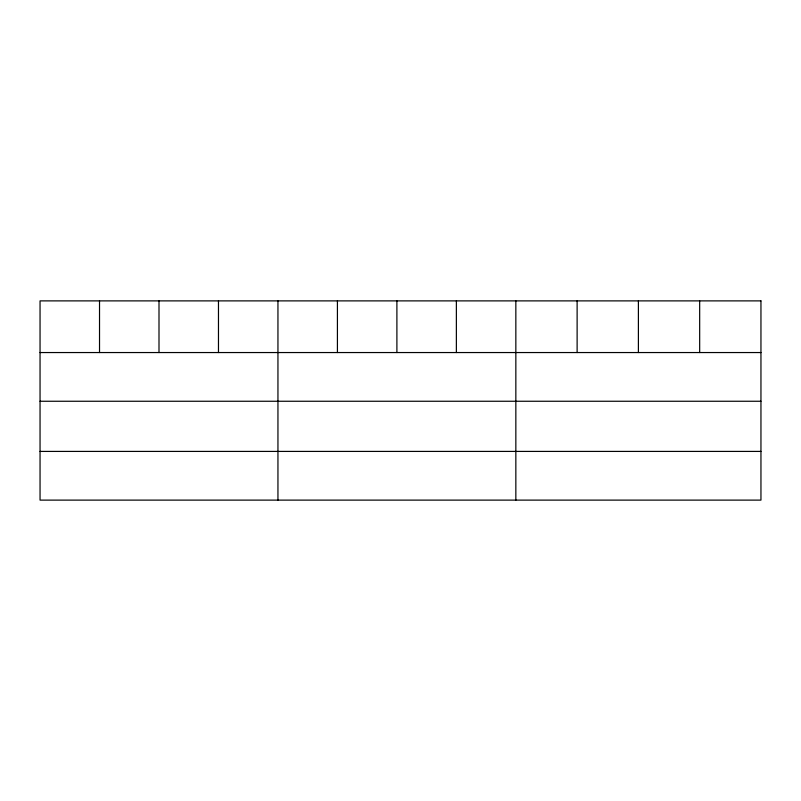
<?xml version="1.0" encoding="UTF-8"?>
<svg xmlns="http://www.w3.org/2000/svg" width="801" height="801" viewBox="0 0 801 801"><rect width="100%" height="100%" fill="white"/><g stroke="black" fill="none" stroke-linecap="round" stroke-linejoin="round"><path stroke-width="1.2" d="M40.05 352.55L760.95 352.55M40.05 401.251L760.95 401.251M40.05 451.414L760.95 451.414M699.673 300.886L699.673 352.55M638.397 300.886L638.397 352.55M577.12 300.886L577.12 352.55M515.844 300.886L515.844 500.114M456.37 300.886L456.37 352.55M396.895 300.886L396.895 352.55M337.421 300.886L337.421 352.55M277.947 300.886L277.947 500.114M218.473 300.886L218.473 352.55M158.999 300.886L158.999 352.55M99.524 300.886L99.524 352.55M760.95 300.886L40.05 300.886L40.05 500.114L760.95 500.114L760.95 300.886"/></g></svg>
